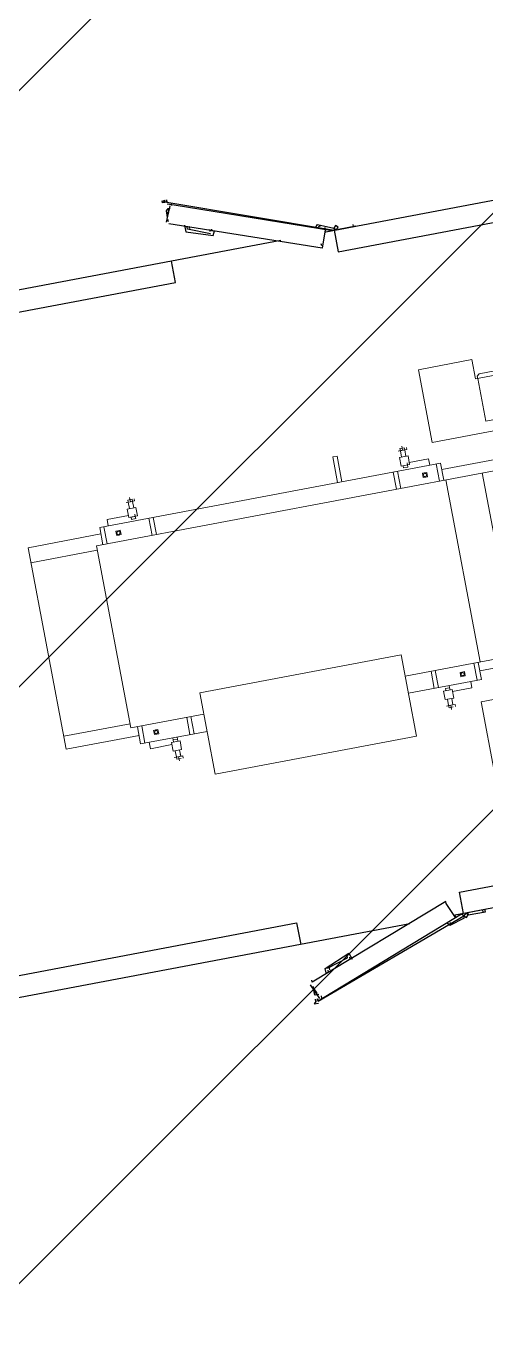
# Model space of a CAD drawing. Extents: x 407440 to 411585, y 6041728 to 6045069.
# Drawn here: x 408230.09 to 408242.19, y 6044160.8 to 6044195.06 of the extents above; entities that cross this region are included whole.
import ezdxf

# ---------------------------------------------------------------- set-up
doc = ezdxf.new("R2010")
doc.units = 0
doc.header["$LTSCALE"] = 5
doc.linetypes.add('foc-TIELINE', pattern=[1.875, 1.25, -0.625])
doc.layers.add('P-PROPOSED-EXISTING-H', color=59, linetype='Continuous')
doc.layers.add('T-TIE', color=201, linetype='foc-TIELINE')

# ---------------------------------------------------------------- blocks, each defined once
blk = doc.blocks.new('P-RIG-877')
at = {"layer": 'T-TIE', "linetype": 'ByBlock', "lineweight": 25}
for points in [[(8.2317, -24.408), (8.2202, -24.408), (8.2317, -24.408), (8.2317, -24.4195), (8.2202, -24.4195), (8.2317, -24.3966), (8.2202, -24.3966), (8.2317, -24.3966), (8.5417, -23.5585), (8.6565, -23.5585), (8.6565, -18.5069), (9.2649, -18.5069), (9.2649, -18.2429), (9.3453, -18.1625), (9.3453, -17.9444), (11.4922, -17.9444)], [(12.204, -23.5585), (12.0892, -23.5585), (12.0892, -18.5069), (11.4922, -18.5069), (11.4922, -18.2429), (11.4118, -18.1625), (11.4922, -18.2314), (11.4922, -18.3921), (12.204, -18.3921), (12.204, -23.6044), (12.2155, -23.6044), (12.1351, -23.6388), (12.1237, -23.6388), (12.4107, -24.408), (12.3992, -24.408)], [(8.5417, -23.6044), (8.5417, -18.3921), (9.2649, -18.3921)], [(8.5417, -23.4551), (8.5302, -23.4551)], [(12.2155, -23.4551), (12.204, -23.4551)], [(8.5072, -23.6503), (8.4957, -23.6388), (8.5302, -23.5585), (8.5417, -23.5585), (8.5417, -23.5699), (8.2546, -24.3621), (8.2432, -24.3966)], [(12.2385, -23.6503), (12.2499, -23.6388), (12.227, -23.5585), (12.2155, -23.5585), (12.204, -23.5699), (12.5025, -24.3621), (12.514, -24.3966), (12.5025, -24.3966), (12.514, -24.3966), (12.2155, -23.5585)], [(8.5187, -23.6044), (8.5302, -23.6044), (8.622, -23.6388), (8.3465, -24.408)], [(8.5072, -23.6273), (8.5072, -23.6388)], [(12.2499, -23.6273), (12.2385, -23.6388)], [(8.6105, -23.6388), (8.5991, -23.6388)], [(8.5417, -23.8455), (8.5417, -33.0186), (9.2649, -33.0186), (9.2649, -33.1678), (9.3453, -33.2482), (9.3453, -33.4663), (11.4922, -33.4663)], [(12.204, -23.8455), (12.204, -33.0186), (11.4922, -33.0186)], [(8.3695, -24.3277), (8.4039, -24.3277), (8.4498, -24.1899), (8.4269, -24.1784)], [(12.3762, -24.3277), (12.3533, -24.3277), (12.2959, -24.1899), (12.3303, -24.1784)], [(8.4383, -24.2014), (8.3924, -24.3162), (8.3809, -24.3162)], [(8.4269, -24.1899), (8.4154, -24.1899)], [(8.4269, -24.2014), (8.4154, -24.2014)], [(12.3533, -24.3162), (12.3188, -24.2014), (12.3073, -24.2014)], [(12.3303, -24.1899), (12.3188, -24.1899)], [(8.3924, -24.3047), (8.3809, -24.3047)], [(12.3647, -24.3047), (12.3533, -24.3047)], [(12.3647, -24.3162), (12.3762, -24.3162)], [(8.2546, -24.3736), (8.2432, -24.3736)], [(8.2546, -24.3851), (8.335, -24.4195)], [(8.2661, -24.3966), (8.2661, -24.3851)], [(12.5025, -24.3851), (12.4222, -24.4195)], [(12.4796, -24.3966), (12.4796, -24.3851)], [(12.5025, -24.3736), (12.491, -24.3736)], [(8.312, -24.408), (8.3006, -24.408), (8.2891, -24.408), (8.3006, -24.408), (8.2776, -24.408), (8.2661, -24.3966), (8.2776, -24.3966), (8.3006, -24.408)], [(8.335, -24.408), (8.3235, -24.408)], [(8.5417, -31.9049), (9.9423, -31.9049), (9.9423, -31.7901), (8.6565, -31.7901), (8.6565, -26.3712), (9.9423, -26.3712), (9.9423, -26.2679), (8.6565, -26.2679), (8.6565, -24.431), (8.5417, -24.431)], [(12.204, -31.9049), (10.8148, -31.9049), (10.8148, -31.7901), (12.0892, -31.7901), (12.0892, -26.3712), (10.8148, -26.3712), (10.8148, -26.2679), (12.0892, -26.2679), (12.0892, -24.431), (12.204, -24.431)], [(12.4451, -24.408), (12.4681, -24.3966), (12.4796, -24.3966), (12.4796, -24.408), (12.4451, -24.408), (12.4336, -24.408)], [(12.514, -24.408), (12.5025, -24.408), (12.514, -24.408), (12.5255, -24.4195), (12.5255, -24.3966)]]:
    blk.add_lwpolyline(points, dxfattribs=at)
at = {"layer": 'T-TIE', "linetype": 'ByBlock', "lineweight": 5}
for points in [[(9.7357, -22.8926), (9.7357, -23.26), (9.3453, -23.26), (9.3453, -22.9729), (9.4486, -22.9729), (9.4486, -22.4219), (9.4257, -22.4219), (9.4257, -22.3874)], [(9.4142, -22.3989), (9.4257, -22.3989), (9.4372, -22.3989), (9.4257, -22.3989), (9.4257, -22.95), (9.4372, -22.9615), (9.4486, -22.9615), (9.6783, -22.9615), (9.6783, -22.3874), (9.6553, -22.3874), (9.4372, -22.3874), (9.4257, -22.3874), (9.4372, -22.3874), (9.4486, -22.3874)], [(11.1248, -22.8926), (11.1248, -23.26), (11.5152, -23.26), (11.5152, -22.9729), (11.4118, -22.9729), (11.4118, -22.4219), (11.4233, -22.4219), (11.4233, -22.3874), (11.4233, -22.3989), (11.4118, -22.3989), (11.4233, -22.3989), (11.4118, -22.3989), (11.4004, -22.3989)], [(9.8849, -22.8926), (9.8849, -23.237)], [(10.9182, -23.6273), (10.9182, -22.9385), (9.9423, -22.9385), (9.9423, -25.0969), (10.9182, -25.0969), (10.9182, -24.7065)], [(10.9641, -22.8926), (10.9641, -23.237)], [(10.9182, -23.0303), (9.9423, -23.0303)], [(9.9423, -23.237), (9.8505, -23.237), (9.8505, -25.0624)], [(9.9423, -23.26), (9.8505, -23.26)], [(10.9182, -23.2255), (9.9423, -23.2255)], [(10.9182, -23.237), (11.01, -23.237), (11.01, -23.6273)], [(11.01, -23.26), (10.9182, -23.26)], [(9.8505, -23.2944), (9.816, -23.2944), (9.816, -23.3977)], [(11.01, -23.2944), (11.0445, -23.2944), (11.0445, -23.3977)], [(9.7242, -23.4207), (9.7471, -23.4207)], [(9.7471, -23.4437), (9.7471, -23.4207), (9.7471, -23.3977), (9.7357, -23.3977)], [(9.7471, -23.4092), (9.7816, -23.4092)], [(9.816, -23.4092), (9.8275, -23.4092), (9.8275, -23.4322), (9.839, -23.4322), (9.839, -23.4092), (9.8275, -23.4092)], [(11.033, -23.4092), (11.0215, -23.4092), (11.01, -23.4092)], [(11.1133, -23.4092), (11.0789, -23.4092)], [(11.1019, -23.4092), (11.1133, -23.4092), (11.1133, -23.4322), (11.1248, -23.4322), (11.1248, -23.4092)], [(11.1248, -23.3977), (11.1133, -23.3977), (11.1133, -23.4207), (11.1133, -23.4437)], [(11.1363, -23.4207), (11.1133, -23.4207)], [(9.7471, -23.4322), (9.7816, -23.4322)], [(9.9423, -23.4666), (9.8505, -23.4666)], [(9.9423, -23.4896), (9.8505, -23.4896)], [(11.01, -23.4666), (10.9182, -23.4666)], [(11.01, -23.4896), (10.9182, -23.4896)], [(11.033, -23.4322), (11.0215, -23.4322)], [(11.1133, -23.4322), (11.0789, -23.4322)], [(9.8505, -23.7881), (9.7127, -23.7881), (9.7127, -23.7651), (9.8505, -23.7651)], [(11.01, -24.7065), (11.01, -25.0624)], [(9.9423, -24.7754), (9.8505, -24.7754)], [(9.9423, -24.7984), (9.8505, -24.7984)], [(11.01, -24.7754), (10.9182, -24.7754)], [(11.01, -24.7984), (10.9182, -24.7984)], [(9.7242, -24.8787), (9.7471, -24.8787), (9.7471, -24.8558), (9.7357, -24.8558)], [(9.7471, -24.8673), (9.7816, -24.8673)], [(9.816, -24.8673), (9.8275, -24.8673), (9.8275, -24.8902), (9.839, -24.8902), (9.839, -24.8673), (9.8275, -24.8673)], [(11.033, -24.8902), (11.0215, -24.8902), (11.0215, -24.8673), (11.0215, -24.8902), (11.01, -24.8902)], [(11.033, -24.8673), (11.0215, -24.8673), (11.01, -24.8673)], [(11.1133, -24.8673), (11.0789, -24.8673)], [(11.1019, -24.8673), (11.1133, -24.8673), (11.1133, -24.8902), (11.1248, -24.8902), (11.1248, -24.8673)], [(11.1248, -24.8558), (11.1133, -24.8558), (11.1133, -24.8787), (11.1133, -24.9017)], [(9.7357, -24.8902), (9.7471, -24.8902), (9.7816, -24.8902)], [(9.7471, -24.9017), (9.7471, -24.8787)], [(9.8505, -25.0165), (9.816, -25.0165), (9.816, -24.9017)], [(11.0445, -24.9017), (11.0445, -25.0165), (11.01, -25.0165)], [(11.0789, -24.8902), (11.1133, -24.8902), (11.1019, -24.8902)], [(11.1363, -24.8787), (11.1133, -24.8787)], [(9.9423, -25.0395), (9.8505, -25.0395)], [(9.9423, -25.0624), (9.8505, -25.0624), (9.9423, -25.0624)], [(10.9641, -25.0624), (10.9641, -25.4528), (9.8849, -25.4528), (9.8849, -25.0624)], [(11.01, -25.0395), (10.9182, -25.0395)], [(11.01, -25.0624), (10.9182, -25.0624), (11.01, -25.0624)], [(9.9653, -25.0969), (9.9653, -25.4528)], [(10.8952, -25.0969), (10.8952, -25.4528)]]:
    blk.add_lwpolyline(points, dxfattribs=at)
for points in [[(9.9079, -23.3288), (9.9079, -23.3174), (9.8849, -23.3174), (9.8849, -23.3288), (9.8849, -23.3403), (9.9079, -23.3403)], [(9.8964, -23.3174), (9.8849, -23.3288), (9.8964, -23.3403), (9.9079, -23.3288)], [(9.8964, -23.3174), (9.8849, -23.3288), (9.8964, -23.3403), (9.9079, -23.3288)], [(10.9756, -23.3403), (10.9526, -23.3403), (10.9526, -23.3288), (10.9526, -23.3174), (10.9756, -23.3174), (10.9756, -23.3288)], [(10.9641, -23.3174), (10.9526, -23.3288), (10.9641, -23.3403), (10.9756, -23.3288)], [(10.9641, -23.3174), (10.9526, -23.3288), (10.9641, -23.3403), (10.9756, -23.3288)], [(9.7357, -23.4092), (9.7357, -23.4322), (9.7471, -23.4322), (9.7471, -23.4092)], [(9.7816, -23.3977), (9.7816, -23.4437), (9.8275, -23.4437), (9.8275, -23.3977)], [(11.0215, -23.4322), (11.0215, -23.4092)], [(11.033, -23.3977), (11.033, -23.4437), (11.0789, -23.4437), (11.0789, -23.3977)], [(9.7357, -24.8673), (9.7357, -24.8902), (9.7471, -24.8902), (9.7471, -24.8673)], [(9.7816, -24.8558), (9.7816, -24.9017), (9.8275, -24.9017), (9.8275, -24.8558)], [(11.033, -24.8558), (11.033, -24.9017), (11.0789, -24.9017), (11.0789, -24.8558)], [(9.8849, -24.9821), (9.9079, -24.9821), (9.9079, -24.9706), (9.9079, -24.9591), (9.8849, -24.9591), (9.8849, -24.9706)], [(9.8964, -24.9591), (9.8849, -24.9706), (9.8964, -24.9821), (9.9079, -24.9706)], [(9.8964, -24.9591), (9.8849, -24.9706), (9.8964, -24.9821), (9.9079, -24.9706)], [(10.9526, -24.9706), (10.9526, -24.9591), (10.9756, -24.9591), (10.9756, -24.9706), (10.9756, -24.9821), (10.9526, -24.9821)], [(10.9641, -24.9591), (10.9526, -24.9706), (10.9641, -24.9821), (10.9756, -24.9706)], [(10.9641, -24.9591), (10.9526, -24.9706), (10.9641, -24.9821), (10.9756, -24.9706)]]:
    blk.add_lwpolyline(points, close=True, dxfattribs=at)
at = {"layer": 'T-TIE', "linetype": 'ByBlock', "lineweight": 25}
for points in [[(8.5417, -23.5355), (8.5417, -23.4437)], [(12.2155, -23.5355), (12.2155, -23.4437), (12.204, -23.4437), (12.204, -23.5355)], [(8.5417, -23.547), (8.5302, -23.5355), (8.5187, -23.547), (8.5302, -23.5585)], [(12.227, -23.547), (12.2155, -23.5355), (12.204, -23.547), (12.2155, -23.5585)], [(12.4336, -24.408), (12.4451, -24.408)]]:
    blk.add_lwpolyline(points, close=True, dxfattribs=at)
at = {"layer": 'T-TIE', "linetype": 'ByBlock', "lineweight": 18}
blk.add_lwpolyline([(11.2396, -23.6273), (10.8034, -23.6273), (10.8034, -24.7065), (11.2396, -24.7065)], close=True, dxfattribs=at)

msp = doc.modelspace()

# ---------------------------------------------------------------- hatches: boundary and pattern name
at = {"layer": 'P-PROPOSED-EXISTING-H'}
h = msp.add_hatch(dxfattribs=at)
h.set_pattern_fill('ANSI31', color=256, scale=3.498392, style=0)
h.set_pattern_definition([(45, (-2243.128, 2713.837), (-7.854113246, 7.854113246), [])])
edge = h.paths.add_edge_path()
edge.add_line((408709.29, 6043818.222), (408241.305, 6043729.713))
edge.add_line((408241.305, 6043729.713), (407794.436, 6043645.198))
edge.add_line((407794.436, 6043645.198), (407673.83, 6044282.895))
edge.add_line((407673.83, 6044282.895), (408123.669, 6044351.83))
edge.add_line((408123.669, 6044351.83), (408654.575, 6044433.189))
edge.add_line((408654.575, 6044433.189), (409028.997, 6044539.866))
edge.add_line((409028.997, 6044539.866), (409149.726, 6043901.52))
edge.add_line((409149.726, 6043901.52), (408898.792, 6043854.062))
edge.add_arc((408782.127, 6043952.01), 152.33, 241.43508, 319.98432, ccw=False)

# ---------------------------------------------------------------- block references
at = {"layer": 'T-TIE', "linetype": 'ByBlock', "xscale": 4.999999999955019, "yscale": 4.999999999955019, "zscale": 4.999999999955019, "rotation": 280.7096999997605}
msp.add_blockref('P-RIG-877', (408346.005, 6044253.532), dxfattribs=at)

doc.saveas('drawing.dxf')
